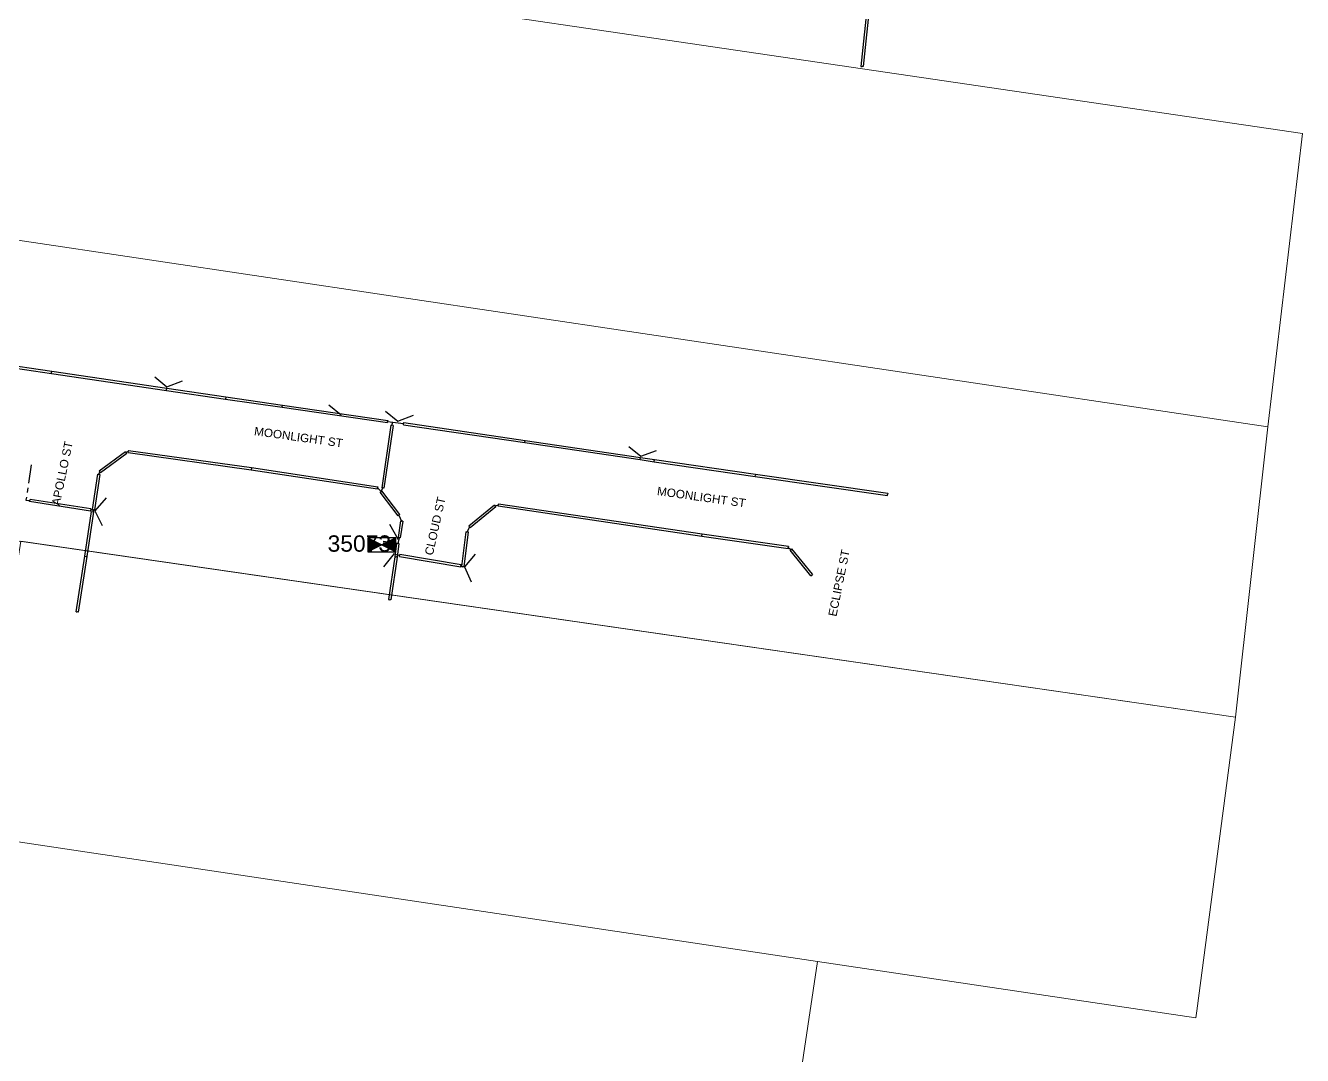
# Model space of a CAD drawing. Header units: metres. Extents: x 302924 to 306036, y 6267404 to 6269261.
# Drawn here: x 304217.6 to 304491.2, y 6268303.4 to 6268524.1 of the extents above; entities that cross this region are included whole.
import ezdxf
from ezdxf.enums import TextEntityAlignment as Align

# ---------------------------------------------------------------- set-up
doc = ezdxf.new("R2010")
doc.units = ezdxf.units.M
doc.linetypes.add('Cable Exist UG', pattern=[7, 4, -1, 1, -1])
doc.layers.get('0').update_dxf_attribs({"color": 6})
doc.layers.add('Cadastre Land Parcels_SP_EXT', color=118, linetype='Continuous', lineweight=15)
doc.layers.add('Cadastre Road Names_SP_HV_LV_SL_EXT', color=211, linetype='Continuous', lineweight=15)
for name, color, linetype in [('Duct_SP_EXT', 30, 'Continuous'), ('Sub_SP_EXT', 7, 'Continuous'), ('Trench_SP_EXT', 7, 'Continuous')]:
    doc.layers.add(name, color=color, linetype=linetype)
doc.styles.get("Standard").update_dxf_attribs({"font": 'arial.ttf'})

# ---------------------------------------------------------------- blocks, each defined once
blk = doc.blocks.new('SUB_PADMOUNT_EXT')
h = blk.add_hatch(color=256)
h.dxf.hatch_style = 1
h.paths.add_polyline_path([(-3, 1.5), (-3, -1.5), (0, 0)])
h = blk.add_hatch(color=256)
h.dxf.hatch_style = 1
h.paths.add_polyline_path([(3, 1.5), (0, 0), (3, -1.5)])
for p, q in [((-3, 1.5), (3, -1.5)), ((3, 1.5), (-3, -1.5))]:
    blk.add_line(p, q)
at = {"linetype": 'Continuous'}
blk.add_lwpolyline([(-3, -1.5), (3, -1.5), (3, 1.5), (-3, 1.5)], close=True, dxfattribs=at)
at = {"flags": 8}
blk.add_attdef('ASSET_NUM', text='', height=2.5, dxfattribs=at).set_placement((0, 5), align=Align.MIDDLE_CENTER)
for tag, flags, p in [('STREET_CODE', 9, (1.5, 0)), ('OPERATING_VOLTAGE', 9, (1.5, -0.4)), ('ORIENTATION', 9, (1.5, -0.6)), ('OWNED_BY', 9, (1.5, -0.8)), ('OPERATED_BY', 9, (1.5, -1)), ('CONSTRUCTED_VOLTAGE', 9, (1.5, -1.4)), ('SECONDARY_VOLTAGE', 9, (1.5, -1.6)), ('STATE', 9, (1.5, -1.8)), ('SUBSTATION_TYPE', 9, (1.5, -2.2)), ('SUBURB', 9, (1.5, -2.8)), ('NO_PHASES', 9, (1.5, -0.2)), ('MAINTAINED_BY', 9, (1.5, -1.2)), ('PARENT', 9, (1.5, -2)), ('USAGE', 9, (1.5, -2.4)), ('LEGEND', 9, (1.5, -2.6)), ('STREETNAME', 9, (1.5, -3)), ('Z', 1, (1.5, -3.6)), ('LOCATION', 9, (1.5, -3.2)), ('NOTES', 9, (1.5, -3.4))]:
    blk.add_attdef(tag, text='', height=0.2, dxfattribs=dict(flags=flags)).set_placement(p, align=Align.MIDDLE_LEFT)

msp = doc.modelspace()

# ---------------------------------------------------------------- linework, layer by layer
at = {"layer": 'Cadastre Land Parcels_SP_EXT', "linetype": 'Continuous'}
for points in [[(304491.222, 6268501.005), (304171.417, 6268548.046), (304162.321, 6268486.148), (304483.826, 6268438.112), (304491.222, 6268501.005)], [(304483.826, 6268438.112), (304162.321, 6268486.148), (304153.025, 6268422.778), (304476.843, 6268375.921), (304483.826, 6268438.112)], [(304216.5756, 6268413.583), (304212.9136, 6268389.6551), (304149.5342, 6268398.982), (304143.8078, 6268359.9415), (304178.7731, 6268354.717), (304387.3447, 6268323.547), (304468.3991, 6268311.4332), (304468.568, 6268312.9315), (304476.8432, 6268375.9206), (304216.5756, 6268413.583)]]:
    msp.add_lwpolyline(points, close=True, dxfattribs=at)
msp.add_lwpolyline([(304380.1367, 6268275.7075), (304387.3447, 6268323.547), (304387.3447, 6268323.547), (304178.7731, 6268354.717), (304170.8022, 6268301.7269)], dxfattribs=at)
at = {"layer": 'Duct_SP_EXT'}
for p, q in [((304398.1233, 6268529.6021), (304396.6121, 6268515.3768)), ((304398.6006, 6268529.5514), (304397.0894, 6268515.3261)), ((304396.6121, 6268515.3768), (304396.8508, 6268515.3515)), ((304397.0894, 6268515.3261), (304396.8508, 6268515.3515)), ((304197.2939, 6268453.3942), (304223.1609, 6268449.5701)), ((304197.3641, 6268453.869), (304223.2311, 6268450.045)), ((304223.1609, 6268449.5701), (304223.196, 6268449.8076)), ((304223.1609, 6268449.5701), (304223.196, 6268449.8076)), ((304223.2311, 6268450.045), (304223.196, 6268449.8076)), ((304223.2311, 6268450.045), (304223.196, 6268449.8076)), ((304223.2311, 6268450.045), (304247.8869, 6268446.4)), ((304223.1609, 6268449.5701), (304247.8167, 6268445.9252)), ((304247.8167, 6268445.9252), (304247.8518, 6268446.1626)), ((304247.8167, 6268445.9252), (304247.8518, 6268446.1626)), ((304247.8167, 6268445.9252), (304260.4923, 6268444.0513)), ((304247.8869, 6268446.4), (304247.8518, 6268446.1626)), ((304247.8869, 6268446.4), (304247.8518, 6268446.1626)), ((304247.8869, 6268446.4), (304260.5618, 6268444.5262)), ((304260.4923, 6268444.0513), (304260.5271, 6268444.2888)), ((304260.5618, 6268444.5262), (304260.5271, 6268444.2888)), ((304260.5618, 6268444.5262), (304272.6625, 6268442.775)), ((304260.4923, 6268444.0513), (304272.5938, 6268442.3)), ((304272.5938, 6268442.3), (304272.6282, 6268442.5375)), ((304272.5938, 6268442.3), (304272.6282, 6268442.5375)), ((304272.5938, 6268442.3), (304295.1568, 6268439.0347)), ((304272.6625, 6268442.775), (304272.6282, 6268442.5375)), ((304272.6625, 6268442.775), (304272.6282, 6268442.5375)), ((304272.6625, 6268442.775), (304295.2255, 6268439.5098)), ((304295.1568, 6268439.0347), (304295.1911, 6268439.2723)), ((304295.2255, 6268439.5098), (304295.1911, 6268439.2723)), ((304298.5705, 6268438.5735), (304298.6056, 6268438.8109)), ((304298.6406, 6268439.0484), (304298.6056, 6268438.8109)), ((304298.6406, 6268439.0484), (304324.6483, 6268435.2104)), ((304295.8902, 6268438.4979), (304293.925, 6268425.0572)), ((304296.3652, 6268438.4285), (304294.4, 6268424.9878)), ((304295.8902, 6268438.4979), (304296.1277, 6268438.4632)), ((304296.3652, 6268438.4285), (304296.1277, 6268438.4632)), ((304298.5705, 6268438.5735), (304324.5783, 6268434.7355)), ((304324.5783, 6268434.7355), (304324.6133, 6268434.973)), ((304324.5783, 6268434.7355), (304324.6133, 6268434.973)), ((304324.5783, 6268434.7355), (304349.2898, 6268431.0888)), ((304324.6483, 6268435.2104), (304324.6133, 6268434.973)), ((304324.6483, 6268435.2104), (304324.6133, 6268434.973)), ((304324.6483, 6268435.2104), (304349.3599, 6268431.5637)), ((304239.0043, 6268432.7624), (304233.4155, 6268428.621)), ((304239.2901, 6268432.3767), (304233.7013, 6268428.2353)), ((304239.0043, 6268432.7624), (304239.1472, 6268432.5695)), ((304239.2901, 6268432.3767), (304239.1472, 6268432.5695)), ((304239.6041, 6268432.5853), (304239.6372, 6268432.823)), ((304239.6041, 6268432.5853), (304265.9687, 6268428.9111)), ((304239.6703, 6268433.0607), (304239.6372, 6268432.823)), ((304239.6703, 6268433.0607), (304266.0379, 6268429.3861)), ((304349.2898, 6268431.0888), (304349.3249, 6268431.3262)), ((304349.2898, 6268431.0888), (304349.3249, 6268431.3262)), ((304349.2898, 6268431.0888), (304352.2942, 6268430.6454)), ((304349.3599, 6268431.5637), (304349.3249, 6268431.3262)), ((304349.3599, 6268431.5637), (304349.3249, 6268431.3262)), ((304349.3599, 6268431.5637), (304352.3637, 6268431.1204)), ((304352.2942, 6268430.6454), (304352.3289, 6268430.8829)), ((304352.2942, 6268430.6454), (304373.9884, 6268427.5037)), ((304352.3637, 6268431.1204), (304352.3289, 6268430.8829)), ((304352.3637, 6268431.1204), (304374.0572, 6268427.9788)), ((304233.0339, 6268427.9718), (304231.9141, 6268420.3682)), ((304233.5087, 6268427.9019), (304232.389, 6268420.2983)), ((304233.0339, 6268427.9718), (304233.2713, 6268427.9368)), ((304233.5087, 6268427.9019), (304233.2713, 6268427.9368)), ((304233.4155, 6268428.621), (304233.5584, 6268428.4282)), ((304233.7013, 6268428.2353), (304233.5584, 6268428.4282)), ((304265.9687, 6268428.9111), (304266.0033, 6268429.1486)), ((304265.9687, 6268428.9111), (304293.0188, 6268424.7984)), ((304266.0379, 6268429.3861), (304266.0033, 6268429.1486)), ((304266.0379, 6268429.3861), (304293.0909, 6268425.273)), ((304373.9884, 6268427.5037), (304374.0228, 6268427.7412)), ((304373.9884, 6268427.5037), (304374.0228, 6268427.7412)), ((304374.0572, 6268427.9788), (304374.0228, 6268427.7412)), ((304374.0572, 6268427.9788), (304374.0228, 6268427.7412)), ((304374.0572, 6268427.9788), (304402.3594, 6268423.8801)), ((304293.0188, 6268424.7984), (304293.0549, 6268425.0357)), ((304293.0909, 6268425.273), (304293.0549, 6268425.0357)), ((304293.925, 6268425.0572), (304294.1625, 6268425.0225)), ((304294.4, 6268424.9878), (304294.1625, 6268425.0225)), ((304373.9884, 6268427.5037), (304402.2907, 6268423.4051)), ((304218.5, 6268422.1037), (304218.537, 6268422.3408)), ((304218.574, 6268422.578), (304218.537, 6268422.3408)), ((304231.6234, 6268420.542), (304218.574, 6268422.578)), ((304293.6103, 6268424.1473), (304293.802, 6268424.2916)), ((304297.4436, 6268419.0559), (304293.6103, 6268424.1473)), ((304293.9937, 6268424.436), (304293.802, 6268424.2916)), ((304297.827, 6268419.3446), (304293.9937, 6268424.436)), ((304402.2907, 6268423.4051), (304402.325, 6268423.6426)), ((304402.3594, 6268423.8801), (304402.325, 6268423.6426)), ((304231.5494, 6268420.0678), (304218.5, 6268422.1037)), ((304230.3523, 6268410.3964), (304231.7775, 6268419.9425)), ((304230.827, 6268410.3255), (304232.2522, 6268419.8716)), ((304231.5494, 6268420.0678), (304231.5864, 6268420.3049)), ((304231.6234, 6268420.542), (304231.5864, 6268420.3049)), ((304231.7775, 6268419.9425), (304232.0149, 6268419.9071)), ((304231.9141, 6268420.3682), (304232.1516, 6268420.3333)), ((304232.2522, 6268419.8716), (304232.0149, 6268419.9071)), ((304232.389, 6268420.2983), (304232.1516, 6268420.3333)), ((304318.0734, 6268421.3238), (304312.5914, 6268416.8572)), ((304318.3766, 6268420.9517), (304312.8946, 6268416.4851)), ((304318.0734, 6268421.3238), (304318.225, 6268421.1377)), ((304318.3766, 6268420.9517), (304318.225, 6268421.1377)), ((304318.8838, 6268421.0894), (304318.9189, 6268421.3269)), ((304362.5122, 6268414.6401), (304318.8838, 6268421.0894)), ((304318.954, 6268421.5643), (304318.9189, 6268421.3269)), ((304362.5811, 6268415.1151), (304318.954, 6268421.5643)), ((304297.9593, 6268417.9434), (304297.435, 6268414.3674)), ((304297.4436, 6268419.0559), (304297.6353, 6268419.2002)), ((304297.827, 6268419.3446), (304297.6353, 6268419.2002)), ((304298.4342, 6268417.8738), (304297.9099, 6268414.2978)), ((304297.9593, 6268417.9434), (304298.1968, 6268417.9086)), ((304298.4342, 6268417.8738), (304298.1968, 6268417.9086)), ((304312.5914, 6268416.8572), (304312.743, 6268416.6712)), ((304297.435, 6268414.3674), (304297.6725, 6268414.3326)), ((304297.9099, 6268414.2978), (304297.6725, 6268414.3326)), ((304311.9765, 6268415.6427), (304311.0262, 6268408.1545)), ((304312.4526, 6268415.5823), (304311.5024, 6268408.0941)), ((304311.9765, 6268415.6427), (304312.2146, 6268415.6125)), ((304312.4526, 6268415.5823), (304312.2146, 6268415.6125)), ((304312.8946, 6268416.4851), (304312.743, 6268416.6712)), ((304362.5122, 6268414.6401), (304362.5467, 6268414.8776)), ((304381.0118, 6268412.0094), (304362.5122, 6268414.6401)), ((304362.5811, 6268415.1151), (304362.5467, 6268414.8776)), ((304381.0794, 6268412.4846), (304362.5811, 6268415.1151)), ((304297.1377, 6268413.1599), (304296.7708, 6268410.2715)), ((304297.1377, 6268413.1599), (304297.3758, 6268413.1296)), ((304297.6139, 6268413.0994), (304297.247, 6268410.211)), ((304297.6139, 6268413.0994), (304297.3758, 6268413.1296)), ((304381.0118, 6268412.0094), (304381.0456, 6268412.247)), ((304381.0794, 6268412.4846), (304381.0456, 6268412.247)), ((304381.4576, 6268411.7018), (304381.6442, 6268411.8527)), ((304385.8972, 6268406.2128), (304381.4576, 6268411.7018)), ((304381.8308, 6268412.0036), (304381.6442, 6268411.8527)), ((304386.2704, 6268406.5147), (304381.8308, 6268412.0036)), ((304228.4706, 6268398.4904), (304230.3526, 6268410.3984)), ((304228.9447, 6268398.4154), (304230.8267, 6268410.3235)), ((304230.3523, 6268410.3964), (304230.5897, 6268410.361)), ((304230.3526, 6268410.3984), (304230.5897, 6268410.361)), ((304230.827, 6268410.3255), (304230.5897, 6268410.361)), ((304230.8267, 6268410.3235), (304230.5897, 6268410.361)), ((304296.7715, 6268410.2763), (304295.4143, 6268401.0923)), ((304297.2463, 6268410.2061), (304295.8892, 6268401.0221)), ((304296.7708, 6268410.2715), (304297.0089, 6268410.2412)), ((304296.7715, 6268410.2763), (304297.0089, 6268410.2412)), ((304297.2463, 6268410.2061), (304297.0089, 6268410.2412)), ((304297.247, 6268410.211), (304297.0089, 6268410.2412)), ((304297.735, 6268410.3348), (304297.7745, 6268410.5716)), ((304297.735, 6268410.3348), (304310.8603, 6268408.1465)), ((304297.814, 6268410.8083), (304297.7745, 6268410.5716)), ((304297.814, 6268410.8083), (304310.9393, 6268408.62)), ((304310.9393, 6268408.62), (304310.8998, 6268408.3832)), ((304310.8603, 6268408.1465), (304310.8998, 6268408.3832)), ((304311.0262, 6268408.1545), (304311.2643, 6268408.1243)), ((304311.5024, 6268408.0941), (304311.2643, 6268408.1243)), ((304385.8972, 6268406.2128), (304386.0838, 6268406.3638)), ((304386.2704, 6268406.5147), (304386.0838, 6268406.3638)), ((304295.4143, 6268401.0923), (304295.6517, 6268401.0572)), ((304295.8892, 6268401.0221), (304295.6517, 6268401.0572)), ((304228.4706, 6268398.4904), (304228.7077, 6268398.4529)), ((304228.9447, 6268398.4154), (304228.7077, 6268398.4529))]:
    msp.add_line(p, q, dxfattribs=at)
at = {"layer": 'Trench_SP_EXT', "linetype": 'Cable Exist UG'}
for points in [[(304245.3126, 6268448.8227), (304247.9147, 6268446.7122), (304251.2494, 6268447.9536)], [(304282.6208, 6268442.8253), (304285.2229, 6268440.7149)], [(304294.7811, 6268441.4755), (304297.3832, 6268439.365), (304300.7179, 6268440.6065)], [(304295.1912, 6268439.2723), (304298.6055, 6268438.8109)], [(304296.1278, 6268438.4632), (304296.3108, 6268439.121)], [(304346.8602, 6268433.9278), (304349.4623, 6268431.8174), (304352.7969, 6268433.0587)], [(304239.6372, 6268432.823), (304239.1471, 6268432.5696)], [(304218.8338, 6268430.0005), (304217.7162, 6268422.3854)], [(304233.2714, 6268427.9369), (304233.5585, 6268428.4282)], [(304293.0549, 6268425.0357), (304293.802, 6268424.2916)], [(304293.802, 6268424.2916), (304294.1625, 6268425.0225)], [(304217.7162, 6268422.3854), (304218.5371, 6268422.3409)], [(304234.8744, 6268422.903), (304232.4721, 6268420.1373), (304234.0016, 6268416.9668)], [(304231.5864, 6268420.3049), (304232.3795, 6268420.1605)], [(304318.9189, 6268421.3268), (304318.225, 6268421.1378)], [(304297.5666, 6268413.9035), (304295.6861, 6268417.1758)], [(304297.6352, 6268419.2003), (304298.1969, 6268417.9086)], [(304297.6724, 6268414.3326), (304297.3759, 6268413.1297)], [(304312.743, 6268416.6711), (304312.2146, 6268415.6125)], [(304297.3759, 6268413.1297), (304294.2694, 6268413.5642)], [(304381.0457, 6268412.247), (304381.6443, 6268411.8528)], [(304294.3586, 6268408.1287), (304296.6878, 6268410.9741)], [(304297.7745, 6268410.5716), (304296.7643, 6268410.7449)], [(304313.9561, 6268410.8168), (304311.6725, 6268408.0981), (304313.0869, 6268404.8801)]]:
    msp.add_lwpolyline(points, dxfattribs=at)

# ---------------------------------------------------------------- block references
at = {"layer": 'Sub_SP_EXT'}
ref = msp.add_blockref('SUB_PADMOUNT_EXT', (304293.9358, 6268412.8602), dxfattribs=at)
ref.add_attrib('ASSET_NUM', '35073', dxfattribs={"layer": '0', "height": 3.5}).set_placement((304295.9358, 6268413.1102), align=Align.MIDDLE_RIGHT)

# ---------------------------------------------------------------- texts
at = {"layer": 'Cadastre Road Names_SP_HV_LV_SL_EXT'}
for s, rotation, p in [('MOONLIGHT ST', 352.033799, (304266.5119, 6268436.3601)), ('APOLLO ST', 78.331226, (304224.9338, 6268421.1187)), ('MOONLIGHT ST', 352.035788, (304352.8358, 6268423.5127)), ('CLOUD ST', 77.503989, (304304.8804, 6268410.453)), ('ECLIPSE ST', 78.647068, (304391.3583, 6268397.3587))]:
    msp.add_text(s, height=1.8, rotation=rotation, dxfattribs=at).set_placement(p)

doc.saveas('drawing.dxf')
